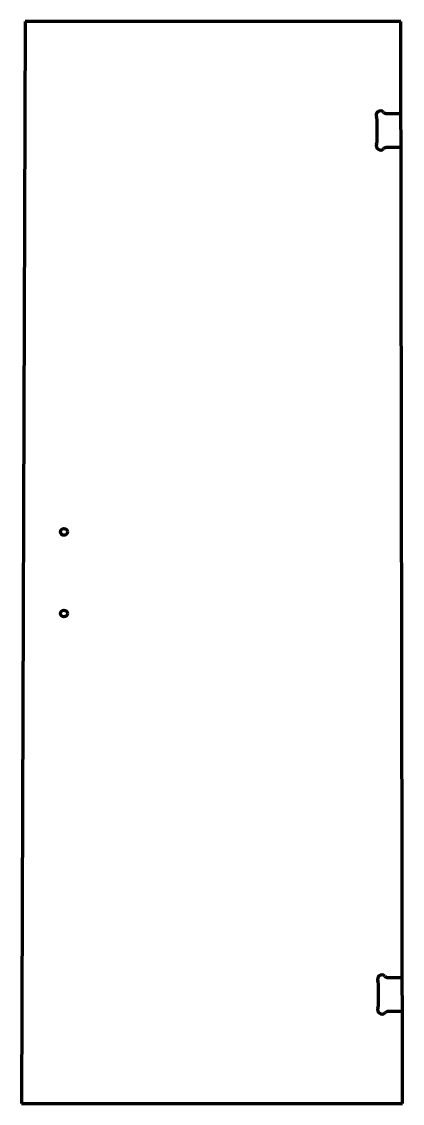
# Model space of a CAD drawing. Header units: inches. Extents: x 0 to 28, y 0 to 79.5.
import ezdxf

# ---------------------------------------------------------------- set-up
doc = ezdxf.new("R2010")
doc.units = ezdxf.units.IN
doc.header["$MEASUREMENT"] = 0
doc.layers.add('1', color=7, linetype='Continuous')

msp = doc.modelspace()

# ---------------------------------------------------------------- linework, layer by layer
at = {"color": 7, "lineweight": 90}
for p, q in [((0.25, 79.5), (0, 0)), ((27.875, 79.5), (0.25, 79.5)), ((28, 0), (27.875, 79.5)), ((0, 0), (28, 0))]:
    msp.add_line(p, q, dxfattribs=at)
at = {"layer": '1', "color": 7, "lineweight": 90}
for p, q in [((26.857, 72.748), (27.886, 72.75)), ((26.139, 70.659), (26.136, 72.336)), ((27.89, 70.25), (26.861, 70.248)), ((26.239, 7.159), (26.236, 8.836)), ((26.957, 9.248), (27.985, 9.25)), ((27.989, 6.75), (26.961, 6.748))]:
    msp.add_line(p, q, dxfattribs=at)
at = {"layer": '1', "color": 1, "lineweight": 90}
for centre in [(3.113, 42), (3.113, 36)]:
    msp.add_circle(centre, 0.25, dxfattribs=at)
at = {"layer": '1', "color": 7, "lineweight": 90}
for centre, radius, start, end in [((26.386, 72.623), 0.312, 46.74833, 204.71006), ((25.761, 72.335), 0.375, 0.09009, 24.71006), ((26.857, 73.123), 0.375, 226.74833, 270.09009), ((26.389, 70.373), 0.312, 155.47011, 313.43185), ((25.764, 70.658), 0.375, 335.47011, 360.09009), ((26.862, 69.873), 0.375, 90.09009, 133.43185), ((26.486, 9.123), 0.312, 46.74833, 204.71006), ((25.861, 8.835), 0.375, 0.09009, 24.71006), ((26.957, 9.623), 0.375, 226.74833, 270.09009), ((25.864, 7.158), 0.375, 335.47011, 360.09009), ((26.489, 6.873), 0.312, 155.47011, 313.43185), ((26.962, 6.373), 0.375, 90.09009, 133.43185)]:
    msp.add_arc(centre, radius, start, end, dxfattribs=at)

doc.saveas('drawing.dxf')
